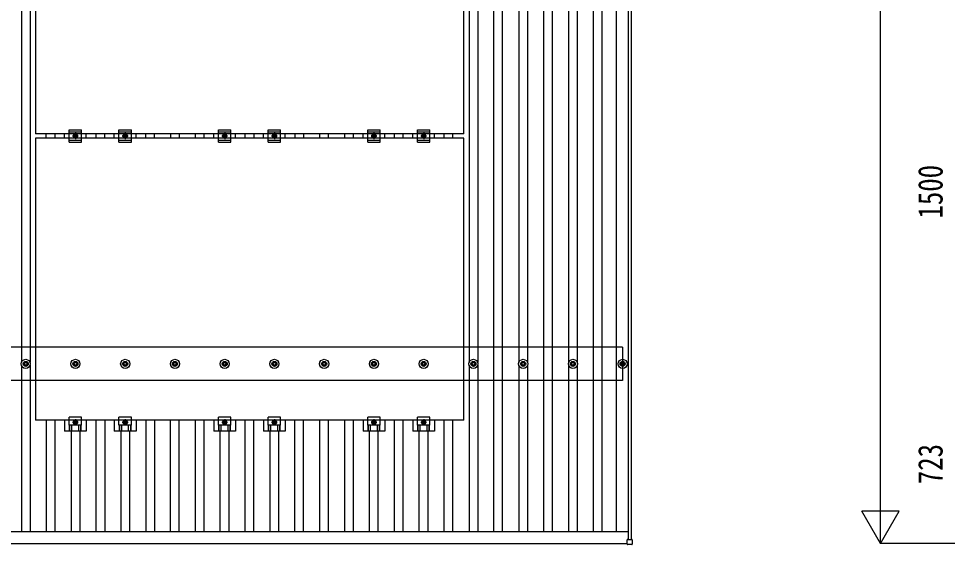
# Model space of a CAD drawing. Units: millimetres, scale not verified. Extents: x -12615 to 12615, y -8910 to 8910.
# Drawn here: x -7779 to -4044, y 214 to 2328 of the extents above; entities that cross this region are included whole.
import ezdxf
from ezdxf.enums import TextEntityAlignment as Align

# ---------------------------------------------------------------- set-up
doc = ezdxf.new("R2010")
doc.units = ezdxf.units.MM
doc.header["$LTSCALE"] = 40
for name, color, linetype in [('0-4_YKK_13', 4, 'Continuous'), ('0-5_YKK_A1', 4, 'Continuous'), ('0-6_YKK_D', 6, 'Continuous')]:
    doc.layers.add(name, color=color, linetype=linetype)
doc.styles.add('ＭＳ ゴシック', font='')
doc.styles.get('ＭＳ ゴシック').set_extended_font_data('MS Gothic')

msp = doc.modelspace()

# ---------------------------------------------------------------- linework, layer by layer
at = {"layer": '0-4_YKK_13'}
for p, q in [((-7711, 2998.67), (-7711, 1864.67)), ((-7575, 1831.17), (-7575, 1881.17)), ((-7575, 1881.17), (-7525, 1881.17)), ((-7575, 1873.17), (-7525, 1873.17)), ((-7550, 1868.67), (-7550, 1843.66)), ((-7525, 1831.17), (-7525, 1881.17)), ((-7375, 1831.17), (-7375, 1881.17)), ((-7375, 1881.17), (-7325, 1881.17)), ((-7375, 1873.17), (-7325, 1873.17)), ((-7350, 1868.67), (-7350, 1843.66)), ((-7325, 1831.17), (-7325, 1881.17)), ((-6975, 1831.17), (-6975, 1881.17)), ((-6975, 1881.17), (-6925, 1881.17)), ((-6975, 1873.17), (-6925, 1873.17)), ((-6950, 1868.67), (-6950, 1843.66)), ((-6925, 1831.17), (-6925, 1881.17)), ((-6775, 1831.17), (-6775, 1881.17)), ((-6775, 1881.17), (-6725, 1881.17)), ((-6775, 1873.17), (-6725, 1873.17)), ((-6750, 1868.67), (-6750, 1843.66)), ((-6725, 1831.17), (-6725, 1881.17)), ((-6375, 1831.17), (-6375, 1881.17)), ((-6375, 1881.17), (-6325, 1881.17)), ((-6375, 1873.17), (-6325, 1873.17)), ((-6350, 1868.67), (-6350, 1843.66)), ((-6325, 1831.17), (-6325, 1881.17)), ((-6175, 1831.17), (-6175, 1881.17)), ((-6175, 1881.17), (-6125, 1881.17)), ((-6175, 1873.17), (-6125, 1873.17)), ((-6150, 1868.67), (-6150, 1843.66)), ((-6125, 1831.17), (-6125, 1881.17)), ((-5989, 1864.67), (-7711, 1864.67)), ((-7711, 1847.67), (-7711, 713.67)), ((-7593.65, 1847.67), (-7593.65, 1864.67)), ((-7575, 1839.17), (-7525, 1839.17)), ((-7575, 1831.17), (-7525, 1831.17)), ((-7538.5, 1856.17), (-7561.5, 1856.17)), ((-7506.35, 1847.67), (-7506.35, 1864.67)), ((-7393.65, 1847.67), (-7393.65, 1864.67)), ((-7375, 1839.17), (-7325, 1839.17)), ((-7375, 1831.17), (-7325, 1831.17)), ((-7338.5, 1856.17), (-7361.5, 1856.17)), ((-7306.35, 1847.67), (-7306.35, 1864.67)), ((-6993.65, 1847.67), (-6993.65, 1864.67)), ((-6975, 1839.17), (-6925, 1839.17)), ((-6975, 1831.17), (-6925, 1831.17)), ((-6938.5, 1856.17), (-6961.5, 1856.17)), ((-6906.35, 1847.67), (-6906.35, 1864.67)), ((-6793.65, 1847.67), (-6793.65, 1864.67)), ((-6775, 1839.17), (-6725, 1839.17)), ((-6775, 1831.17), (-6725, 1831.17)), ((-6738.5, 1856.17), (-6761.5, 1856.17)), ((-6706.35, 1847.67), (-6706.35, 1864.67)), ((-6393.65, 1847.67), (-6393.65, 1864.67)), ((-6375, 1839.17), (-6325, 1839.17)), ((-6375, 1831.17), (-6325, 1831.17)), ((-6338.5, 1856.17), (-6361.5, 1856.17)), ((-6306.35, 1847.67), (-6306.35, 1864.67)), ((-6193.65, 1847.67), (-6193.65, 1864.67)), ((-6175, 1839.17), (-6125, 1839.17)), ((-6175, 1831.17), (-6125, 1831.17)), ((-6138.5, 1856.17), (-6161.5, 1856.17)), ((-6106.35, 1847.67), (-6106.35, 1864.67)), ((-7760, 941.92), (-7755.58, 941.92)), ((-7760, 938.42), (-7755.58, 938.42)), ((-7751.75, 945.75), (-7751.75, 950.17)), ((-7751.75, 930.17), (-7751.75, 934.59)), ((-7748.25, 945.75), (-7748.25, 950.17)), ((-7748.25, 930.17), (-7748.25, 934.59)), ((-7744.42, 941.92), (-7740, 941.92)), ((-7744.42, 938.42), (-7740, 938.42)), ((-7560, 941.92), (-7555.58, 941.92)), ((-7560, 938.42), (-7555.58, 938.42)), ((-7551.75, 945.75), (-7551.75, 950.17)), ((-7551.75, 930.17), (-7551.75, 934.59)), ((-7548.25, 945.75), (-7548.25, 950.17)), ((-7548.25, 930.17), (-7548.25, 934.59)), ((-7544.42, 941.92), (-7540, 941.92)), ((-7544.42, 938.42), (-7540, 938.42)), ((-7360, 941.92), (-7355.58, 941.92)), ((-7360, 938.42), (-7355.58, 938.42)), ((-7351.75, 945.75), (-7351.75, 950.17)), ((-7351.75, 930.17), (-7351.75, 934.59)), ((-7348.25, 945.75), (-7348.25, 950.17)), ((-7348.25, 930.17), (-7348.25, 934.59)), ((-7344.42, 941.92), (-7340, 941.92)), ((-7344.42, 938.42), (-7340, 938.42)), ((-7160, 941.92), (-7155.58, 941.92)), ((-7160, 938.42), (-7155.58, 938.42)), ((-7151.75, 945.75), (-7151.75, 950.17)), ((-7151.75, 930.17), (-7151.75, 934.59)), ((-7148.25, 945.75), (-7148.25, 950.17)), ((-7148.25, 930.17), (-7148.25, 934.59)), ((-7144.42, 941.92), (-7140, 941.92)), ((-7144.42, 938.42), (-7140, 938.42)), ((-6960, 941.92), (-6955.58, 941.92)), ((-6960, 938.42), (-6955.58, 938.42)), ((-6951.75, 945.75), (-6951.75, 950.17)), ((-6951.75, 930.17), (-6951.75, 934.59)), ((-6948.25, 945.75), (-6948.25, 950.17)), ((-6948.25, 930.17), (-6948.25, 934.59)), ((-6944.42, 941.92), (-6940, 941.92)), ((-6944.42, 938.42), (-6940, 938.42)), ((-6760, 941.92), (-6755.58, 941.92)), ((-6760, 938.42), (-6755.58, 938.42)), ((-6751.75, 945.75), (-6751.75, 950.17)), ((-6751.75, 930.17), (-6751.75, 934.59)), ((-6748.25, 945.75), (-6748.25, 950.17)), ((-6748.25, 930.17), (-6748.25, 934.59)), ((-6744.42, 941.92), (-6740, 941.92)), ((-6744.42, 938.42), (-6740, 938.42)), ((-6560, 941.92), (-6555.58, 941.92)), ((-6560, 938.42), (-6555.58, 938.42)), ((-6551.75, 945.75), (-6551.75, 950.17)), ((-6551.75, 930.17), (-6551.75, 934.59)), ((-6548.25, 945.75), (-6548.25, 950.17)), ((-6548.25, 930.17), (-6548.25, 934.59)), ((-6544.42, 941.92), (-6540, 941.92)), ((-6544.42, 938.42), (-6540, 938.42)), ((-6360, 941.92), (-6355.58, 941.92)), ((-6360, 938.42), (-6355.58, 938.42)), ((-6351.75, 945.75), (-6351.75, 950.17)), ((-6351.75, 930.17), (-6351.75, 934.59)), ((-6348.25, 945.75), (-6348.25, 950.17)), ((-6348.25, 930.17), (-6348.25, 934.59)), ((-6344.42, 941.92), (-6340, 941.92)), ((-6344.42, 938.42), (-6340, 938.42)), ((-6160, 941.92), (-6155.58, 941.92)), ((-6160, 938.42), (-6155.58, 938.42)), ((-6151.75, 945.75), (-6151.75, 950.17)), ((-6151.75, 930.17), (-6151.75, 934.59)), ((-6148.25, 945.75), (-6148.25, 950.17)), ((-6148.25, 930.17), (-6148.25, 934.59)), ((-6144.42, 941.92), (-6140, 941.92)), ((-6144.42, 938.42), (-6140, 938.42)), ((-5960, 941.92), (-5955.58, 941.92)), ((-5960, 938.42), (-5955.58, 938.42)), ((-5951.75, 945.75), (-5951.75, 950.17)), ((-5951.75, 930.17), (-5951.75, 934.59)), ((-5948.25, 945.75), (-5948.25, 950.17)), ((-5948.25, 930.17), (-5948.25, 934.59)), ((-5944.42, 941.92), (-5940, 941.92)), ((-5944.42, 938.42), (-5940, 938.42)), ((-5760, 941.92), (-5755.58, 941.92)), ((-5760, 938.42), (-5755.58, 938.42)), ((-5751.75, 945.75), (-5751.75, 950.17)), ((-5751.75, 930.17), (-5751.75, 934.59)), ((-5748.25, 945.75), (-5748.25, 950.17)), ((-5748.25, 930.17), (-5748.25, 934.59)), ((-5744.42, 941.92), (-5740, 941.92)), ((-5744.42, 938.42), (-5740, 938.42)), ((-5560, 941.92), (-5555.58, 941.92)), ((-5560, 938.42), (-5555.58, 938.42)), ((-5551.75, 945.75), (-5551.75, 950.17)), ((-5551.75, 930.17), (-5551.75, 934.59)), ((-5548.25, 945.75), (-5548.25, 950.17)), ((-5548.25, 930.17), (-5548.25, 934.59)), ((-5544.42, 941.92), (-5540, 941.92)), ((-5544.42, 938.42), (-5540, 938.42)), ((-5360, 941.92), (-5355.58, 941.92)), ((-5360, 938.42), (-5355.58, 938.42)), ((-5351.75, 945.75), (-5351.75, 950.17)), ((-5351.75, 930.17), (-5351.75, 934.59)), ((-5348.25, 945.75), (-5348.25, 950.17)), ((-5348.25, 930.17), (-5348.25, 934.59)), ((-5344.42, 941.92), (-5340, 941.92)), ((-5344.42, 938.42), (-5340, 938.42)), ((-5989, 713.67), (-7711, 713.67)), ((-7593.65, 713.67), (-7593.65, 670.17)), ((-7575.01, 694.37), (-7575, 725.67)), ((-7550, 717.67), (-7550, 692.66)), ((-7393.65, 713.67), (-7393.65, 670.17)), ((-7375.01, 694.37), (-7375, 725.67)), ((-7350, 717.67), (-7350, 692.66)), ((-6993.65, 713.67), (-6993.65, 670.17)), ((-6975.01, 694.37), (-6975, 725.67)), ((-6950, 717.67), (-6950, 692.66)), ((-6793.65, 713.67), (-6793.65, 670.17)), ((-6775.01, 694.37), (-6775, 725.67)), ((-6750, 717.67), (-6750, 692.66)), ((-6393.65, 713.67), (-6393.65, 670.17)), ((-6375.01, 694.37), (-6375, 725.67)), ((-6350, 717.67), (-6350, 692.66)), ((-6193.65, 713.67), (-6193.65, 670.17)), ((-6175.01, 694.37), (-6175, 725.67)), ((-6150, 717.67), (-6150, 692.66)), ((-7525, 694.37), (-7575.01, 694.37)), ((-7573.52, 670.17), (-7573.52, 694.37)), ((-7572.12, 670.17), (-7572.12, 694.37)), ((-7563.92, 670.17), (-7563.92, 694.37)), ((-7561.5, 705.17), (-7538.5, 705.17)), ((-7536.08, 670.17), (-7536.08, 694.37)), ((-7527.88, 670.17), (-7527.88, 694.37)), ((-7526.48, 670.17), (-7526.48, 694.37)), ((-7325, 694.37), (-7375.01, 694.37)), ((-7373.52, 670.17), (-7373.52, 694.37)), ((-7372.12, 670.17), (-7372.12, 694.37)), ((-7363.92, 670.17), (-7363.92, 694.37)), ((-7361.5, 705.17), (-7338.5, 705.17)), ((-7336.08, 670.17), (-7336.08, 694.37)), ((-7327.88, 670.17), (-7327.88, 694.37)), ((-7326.48, 670.17), (-7326.48, 694.37)), ((-6925, 694.37), (-6975.01, 694.37)), ((-6973.52, 670.17), (-6973.52, 694.37)), ((-6972.12, 670.17), (-6972.12, 694.37)), ((-6963.92, 670.17), (-6963.92, 694.37)), ((-6961.5, 705.17), (-6938.5, 705.17)), ((-6936.08, 670.17), (-6936.08, 694.37)), ((-6927.88, 670.17), (-6927.88, 694.37)), ((-6926.48, 670.17), (-6926.48, 694.37)), ((-6725, 694.37), (-6775.01, 694.37)), ((-6773.52, 670.17), (-6773.52, 694.37)), ((-6772.12, 670.17), (-6772.12, 694.37)), ((-6763.92, 670.17), (-6763.92, 694.37)), ((-6761.5, 705.17), (-6738.5, 705.17)), ((-6736.08, 670.17), (-6736.08, 694.37)), ((-6727.88, 670.17), (-6727.88, 694.37)), ((-6726.48, 670.17), (-6726.48, 694.37)), ((-6325, 694.37), (-6375.01, 694.37)), ((-6373.52, 670.17), (-6373.52, 694.37)), ((-6372.12, 670.17), (-6372.12, 694.37)), ((-6363.92, 670.17), (-6363.92, 694.37)), ((-6361.5, 705.17), (-6338.5, 705.17)), ((-6336.08, 670.17), (-6336.08, 694.37)), ((-6327.88, 670.17), (-6327.88, 694.37)), ((-6326.48, 670.17), (-6326.48, 694.37)), ((-6125, 694.37), (-6175.01, 694.37)), ((-6173.52, 670.17), (-6173.52, 694.37)), ((-6172.12, 670.17), (-6172.12, 694.37)), ((-6163.92, 670.17), (-6163.92, 694.37)), ((-6161.5, 705.17), (-6138.5, 705.17)), ((-6136.08, 670.17), (-6136.08, 694.37)), ((-6127.88, 670.17), (-6127.88, 694.37)), ((-6126.48, 670.17), (-6126.48, 694.37)), ((-5331.7, 215.26), (-5331.7, 233.26)), ((-5330.7, 234.26), (-5312.7, 234.26)), ((-5311.7, 233.26), (-5311.7, 215.26)), ((-5312.7, 214.26), (-5330.7, 214.26))]:
    msp.add_line(p, q, dxfattribs=at)
for points in [[(-5989, 1864.67), (-5989, 2998.67), (-7711, 2998.67)], [(-5989, 713.67), (-5989, 1847.67), (-7711, 1847.67)], [(-7506.35, 713.67), (-7506.35, 670.17), (-7593.65, 670.17)], [(-7525, 694.37), (-7525, 725.67), (-7575, 725.67)], [(-7306.35, 713.67), (-7306.35, 670.17), (-7393.65, 670.17)], [(-7325, 694.37), (-7325, 725.67), (-7375, 725.67)], [(-6906.35, 713.67), (-6906.35, 670.17), (-6993.65, 670.17)], [(-6925, 694.37), (-6925, 725.67), (-6975, 725.67)], [(-6706.35, 713.67), (-6706.35, 670.17), (-6793.65, 670.17)], [(-6725, 694.37), (-6725, 725.67), (-6775, 725.67)], [(-6306.35, 713.67), (-6306.35, 670.17), (-6393.65, 670.17)], [(-6325, 694.37), (-6325, 725.67), (-6375, 725.67)], [(-6106.35, 713.67), (-6106.35, 670.17), (-6193.65, 670.17)], [(-6125, 694.37), (-6125, 725.67), (-6175, 725.67)]]:
    msp.add_lwpolyline(points, dxfattribs=at)
for points in [[(-7550, 1863.67), (-7556.5, 1859.92), (-7556.5, 1852.42), (-7550, 1848.66), (-7543.5, 1852.42), (-7543.5, 1859.92)], [(-7350, 1863.67), (-7356.5, 1859.92), (-7356.5, 1852.42), (-7350, 1848.66), (-7343.5, 1852.42), (-7343.5, 1859.92)], [(-6950, 1863.67), (-6956.5, 1859.92), (-6956.5, 1852.42), (-6950, 1848.66), (-6943.5, 1852.42), (-6943.5, 1859.92)], [(-6750, 1863.67), (-6756.5, 1859.92), (-6756.5, 1852.42), (-6750, 1848.66), (-6743.5, 1852.42), (-6743.5, 1859.92)], [(-6350, 1863.67), (-6356.5, 1859.92), (-6356.5, 1852.42), (-6350, 1848.66), (-6343.5, 1852.42), (-6343.5, 1859.92)], [(-6150, 1863.67), (-6156.5, 1859.92), (-6156.5, 1852.42), (-6150, 1848.66), (-6143.5, 1852.42), (-6143.5, 1859.92)], [(-7550, 712.67), (-7543.5, 708.92), (-7543.5, 701.42), (-7550, 697.66), (-7556.5, 701.42), (-7556.5, 708.92)], [(-7350, 712.67), (-7343.5, 708.92), (-7343.5, 701.42), (-7350, 697.66), (-7356.5, 701.42), (-7356.5, 708.92)], [(-6950, 712.67), (-6943.5, 708.92), (-6943.5, 701.42), (-6950, 697.66), (-6956.5, 701.42), (-6956.5, 708.92)], [(-6750, 712.67), (-6743.5, 708.92), (-6743.5, 701.42), (-6750, 697.66), (-6756.5, 701.42), (-6756.5, 708.92)], [(-6350, 712.67), (-6343.5, 708.92), (-6343.5, 701.42), (-6350, 697.66), (-6356.5, 701.42), (-6356.5, 708.92)], [(-6150, 712.67), (-6143.5, 708.92), (-6143.5, 701.42), (-6150, 697.66), (-6156.5, 701.42), (-6156.5, 708.92)]]:
    msp.add_lwpolyline(points, close=True, dxfattribs=at)
for centre, radius in [((-7550, 1856.17), 8.5), ((-7550, 1856.17), 6.5), ((-7550, 1856.17), 4), ((-7350, 1856.17), 8.5), ((-7350, 1856.17), 6.5), ((-7350, 1856.17), 4), ((-6950, 1856.17), 8.5), ((-6950, 1856.17), 6.5), ((-6950, 1856.17), 4), ((-6750, 1856.17), 8.5), ((-6750, 1856.17), 6.5), ((-6750, 1856.17), 4), ((-6350, 1856.17), 8.5), ((-6350, 1856.17), 6.5), ((-6350, 1856.17), 4), ((-6150, 1856.17), 8.5), ((-6150, 1856.17), 6.5), ((-6150, 1856.17), 4), ((-7750, 940.17), 18.25), ((-7750, 940.17), 10.15), ((-7750, 940.17), 5.85), ((-7750, 940.17), 5.25), ((-7550, 940.17), 18.25), ((-7550, 940.17), 10.15), ((-7550, 940.17), 5.85), ((-7550, 940.17), 5.25), ((-7350, 940.17), 18.25), ((-7350, 940.17), 10.15), ((-7350, 940.17), 5.85), ((-7350, 940.17), 5.25), ((-7150, 940.17), 18.25), ((-7150, 940.17), 10.15), ((-7150, 940.17), 5.85), ((-7150, 940.17), 5.25), ((-6950, 940.17), 18.25), ((-6950, 940.17), 10.15), ((-6950, 940.17), 5.85), ((-6950, 940.17), 5.25), ((-6750, 940.17), 18.25), ((-6750, 940.17), 10.15), ((-6750, 940.17), 5.85), ((-6750, 940.17), 5.25), ((-6550, 940.17), 18.25), ((-6550, 940.17), 10.15), ((-6550, 940.17), 5.85), ((-6550, 940.17), 5.25), ((-6350, 940.17), 18.25), ((-6350, 940.17), 10.15), ((-6350, 940.17), 5.85), ((-6350, 940.17), 5.25), ((-6150, 940.17), 18.25), ((-6150, 940.17), 10.15), ((-6150, 940.17), 5.85), ((-6150, 940.17), 5.25), ((-5950, 940.17), 18.25), ((-5950, 940.17), 10.15), ((-5950, 940.17), 5.85), ((-5950, 940.17), 5.25), ((-5750, 940.17), 18.25), ((-5750, 940.17), 10.15), ((-5750, 940.17), 5.85), ((-5750, 940.17), 5.25), ((-5550, 940.17), 18.25), ((-5550, 940.17), 10.15), ((-5550, 940.17), 5.85), ((-5550, 940.17), 5.25), ((-5350, 940.17), 18.25), ((-5350, 940.17), 10.15), ((-5350, 940.17), 5.85), ((-5350, 940.17), 5.25), ((-7550, 705.17), 8.5), ((-7550, 705.17), 6.5), ((-7350, 705.17), 8.5), ((-7350, 705.17), 6.5), ((-6950, 705.17), 8.5), ((-6950, 705.17), 6.5), ((-6750, 705.17), 8.5), ((-6750, 705.17), 6.5), ((-6350, 705.17), 8.5), ((-6350, 705.17), 6.5), ((-6150, 705.17), 8.5), ((-6150, 705.17), 6.5), ((-7550, 705.17), 4), ((-7350, 705.17), 4), ((-6950, 705.17), 4), ((-6750, 705.17), 4), ((-6350, 705.17), 4), ((-6150, 705.17), 4)]:
    msp.add_circle(centre, radius, dxfattribs=at)
for centre, start, end in [((-5330.7, 233.26), 90, 180), ((-5312.7, 233.26), 0, 90), ((-5330.7, 215.26), 180, 270), ((-5312.7, 215.26), 270, 0)]:
    msp.add_arc(centre, 1, start, end, dxfattribs=at)
at = {"layer": '0-5_YKK_A1'}
for p, q in [((-5327, 234.26), (-5327, 6143.38)), ((-5315, 234.26), (-5315, 6143.38)), ((-5867.5, 265.55), (-5867.5, 6117.29)), ((-5832.5, 265.55), (-5832.5, 6117.29)), ((-5667.5, 265.55), (-5667.5, 6117.29)), ((-5632.5, 265.55), (-5632.5, 6117.29)), ((-5467.5, 265.55), (-5467.5, 6117.29)), ((-5432.5, 265.55), (-5432.5, 6117.29)), ((-5376.5, 6117.29), (-5376.5, 265.55)), ((-7767.5, 5434.99), (-7767.5, 945.35)), ((-7732.5, 5434.99), (-7732.5, 945.35)), ((-5967.5, 5434.99), (-5967.5, 945.35)), ((-5932.5, 5434.99), (-5932.5, 945.35)), ((-5767.5, 5434.99), (-5767.5, 945.35)), ((-5732.5, 5434.99), (-5732.5, 945.35)), ((-5567.5, 5434.99), (-5567.5, 945.35)), ((-5532.5, 5434.99), (-5532.5, 945.35)), ((-7668.44, 1864.67), (-7668.44, 1847.67)), ((-7633.44, 1864.67), (-7633.44, 1847.67)), ((-7468.44, 1864.67), (-7468.44, 1847.67)), ((-7433.44, 1864.67), (-7433.44, 1847.67)), ((-7268.44, 1864.67), (-7268.44, 1847.67)), ((-7233.44, 1864.67), (-7233.44, 1847.67)), ((-7168.44, 1864.67), (-7168.44, 1847.67)), ((-7133.44, 1864.67), (-7133.44, 1847.67)), ((-7068.44, 1864.67), (-7068.44, 1847.67)), ((-7033.44, 1864.67), (-7033.44, 1847.67)), ((-6868.44, 1864.67), (-6868.44, 1847.67)), ((-6833.44, 1864.67), (-6833.44, 1847.67)), ((-6668.44, 1864.67), (-6668.44, 1847.67)), ((-6633.44, 1864.67), (-6633.44, 1847.67)), ((-6568.44, 1864.67), (-6568.44, 1847.67)), ((-6533.44, 1864.67), (-6533.44, 1847.67)), ((-6468.44, 1864.67), (-6468.44, 1847.67)), ((-6433.44, 1864.67), (-6433.44, 1847.67)), ((-6268.44, 1864.67), (-6268.44, 1847.67)), ((-6233.44, 1864.67), (-6233.44, 1847.67)), ((-6068.44, 1864.67), (-6068.44, 1847.67)), ((-6033.44, 1864.67), (-6033.44, 1847.67)), ((-5350, 1007.17), (-10150, 1007.17)), ((-5350, 1007.17), (-5350, 873.17)), ((-7767.5, 934.99), (-7767.5, 265.55)), ((-7732.5, 934.99), (-7732.5, 265.55)), ((-5967.5, 934.99), (-5967.5, 265.55)), ((-5932.5, 934.99), (-5932.5, 265.55)), ((-5767.5, 934.99), (-5767.5, 265.55)), ((-5732.5, 934.99), (-5732.5, 265.55)), ((-5567.5, 934.99), (-5567.5, 265.55)), ((-5532.5, 934.99), (-5532.5, 265.55)), ((-5350, 873.17), (-10150, 873.17)), ((-7667.5, 713.67), (-7667.5, 265.55)), ((-7632.5, 713.67), (-7632.5, 265.55)), ((-7467.5, 713.67), (-7467.5, 265.55)), ((-7432.5, 713.67), (-7432.5, 265.55)), ((-7267.5, 713.67), (-7267.5, 265.55)), ((-7232.5, 713.67), (-7232.5, 265.55)), ((-7167.5, 265.55), (-7167.5, 713.67)), ((-7132.5, 265.55), (-7132.5, 713.67)), ((-7067.5, 265.55), (-7067.5, 713.67)), ((-7032.5, 265.55), (-7032.5, 713.67)), ((-6867.5, 265.55), (-6867.5, 713.67)), ((-6832.5, 265.55), (-6832.5, 713.67)), ((-6667.5, 265.55), (-6667.5, 713.67)), ((-6632.5, 265.55), (-6632.5, 713.67)), ((-6567.5, 265.55), (-6567.5, 713.67)), ((-6532.5, 265.55), (-6532.5, 713.67)), ((-6467.5, 265.55), (-6467.5, 713.67)), ((-6432.5, 265.55), (-6432.5, 713.67)), ((-6267.5, 265.55), (-6267.5, 713.67)), ((-6232.5, 265.55), (-6232.5, 713.67)), ((-6067.5, 265.55), (-6067.5, 713.67)), ((-6032.5, 265.55), (-6032.5, 713.67)), ((-7567.5, 670.17), (-7567.5, 265.55)), ((-7532.5, 670.17), (-7532.5, 265.55)), ((-7367.5, 670.17), (-7367.5, 265.55)), ((-7332.5, 670.17), (-7332.5, 265.55)), ((-6967.5, 265.55), (-6967.5, 670.17)), ((-6932.5, 265.55), (-6932.5, 670.17)), ((-6767.5, 265.55), (-6767.5, 670.17)), ((-6732.5, 265.55), (-6732.5, 670.17)), ((-6367.5, 265.55), (-6367.5, 670.17)), ((-6332.5, 265.55), (-6332.5, 670.17)), ((-6167.5, 265.55), (-6167.5, 670.17)), ((-6132.5, 265.55), (-6132.5, 670.17)), ((-10173, 265.55), (-5327, 265.55)), ((-10168.3, 217.56), (-5331.7, 217.56))]:
    msp.add_line(p, q, dxfattribs=at)
at = {"layer": '0-6_YKK_D'}
for p, q in [((-4313.88, 367.56), (-4313.88, 6010.08)), ((-4313.88, 217.56), (-4313.88, 477.37)), ((-4313.88, 217.56), (-4388.88, 347.47)), ((-4238.88, 347.47), (-4388.88, 347.47)), ((-4313.88, 217.56), (-4238.88, 347.47)), ((-3813.88, 217.56), (-4314.88, 217.56))]:
    msp.add_line(p, q, dxfattribs=at)

# ---------------------------------------------------------------- texts
at = {"layer": '0-6_YKK_D', "style": 'ＭＳ ゴシック', "width": 0.8}
for s, p in [('1500', (-4033.88, 1524.57)), ('723', (-4033.88, 456.47))]:
    msp.add_text(s, height=98.97, rotation=90, dxfattribs=at).set_placement(p, align=Align.BOTTOM_LEFT)

doc.saveas('drawing.dxf')
